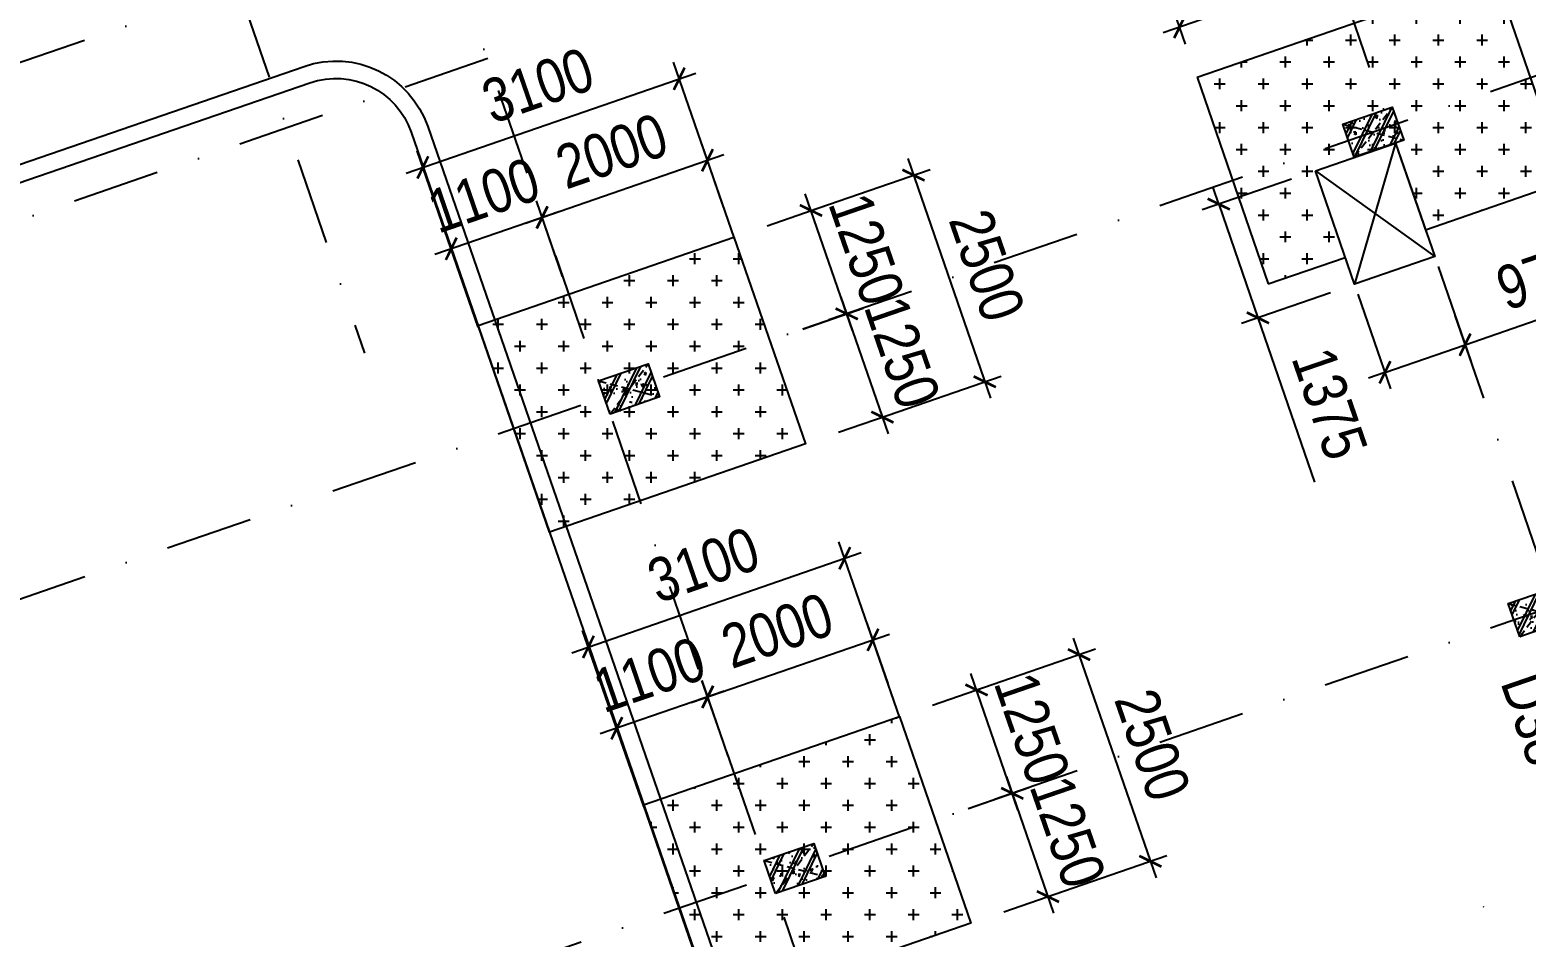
# Model space of a CAD drawing. Header units: millimetres. Extents: x -159515 to 1327256, y -225156 to 138737.
# Drawn here: x 851334 to 868440, y -14843 to -4469 of the extents above; entities that cross this region are included whole.
import ezdxf
from ezdxf.enums import TextEntityAlignment as Align

# ---------------------------------------------------------------- set-up
doc = ezdxf.new("R2010")
doc.units = ezdxf.units.MM
doc.header["$MEASUREMENT"] = 0
doc.linetypes.add('DASHDOT', pattern=[1, 0.5, -0.25, 0, -0.25])
doc.linetypes.add('DASHED', pattern=[4.5, 3, -1.5])
for name, color, linetype in [('ccu11-Khuat', 9, 'DASHED'), ('ccu11-Manh', 8, 'Continuous'), ('ccu11-Thay', 7, 'Continuous'), ('ccu12-Text', 31, 'Continuous'), ('KC2-DIM', 251, 'Continuous'), ('KC2-HATCH', 252, 'Continuous'), ('KT-Luoi truc South Tower', 8, 'DASHDOT'), ('ST_MBDV Cot vach 220805$0$AUDIT_I_220805193045-5', 6, 'Continuous')]:
    doc.layers.add(name, color=color, linetype=linetype)
doc.layers.add('ccu12-Tencaukien', color=9, linetype='Continuous', lineweight=15)
doc.layers.add('KT-Kich thuoc', color=159, linetype='Continuous', lineweight=18)
doc.styles.add('Arial Narrow', font='ARIALN.TTF')
doc.dimstyles.new('ccu12-200', dxfattribs={"dimscale": 200, "dimtxt": 2.5, "dimasz": 1, "dimexe": 1, "dimexo": 2, "dimgap": 1, "dimtad": 1, "dimdec": 0, "dimrnd": 5, "dimdsep": 46, "dimtxsty": 'Arial Narrow', "dimblk": 'ARCHTICK', "dimcen": -1, "dimdle": 1, "dimclrd": 256, "dimclre": 256, "dimclrt": 3, "dimadec": 0, "dimazin": 2, "dimtfac": 0.1, "dimtdec": 0, "dimtmove": 0, "dimatfit": 1, "dimldrblk": 'ARCHTICK', "dimfxl": 1, "dimtvp": 0.833333, "dimtolj": 1, "dimtzin": 12, "dimarcsym": 0})
pattern_1 = [(0, (-876875.3, 22163.94), (250, 250), [125, -375]), (90, (-876812.8, 22101.44), (-250, 250), [125, -375])]

# ---------------------------------------------------------------- blocks, each defined once
blk = doc.blocks.new('Asix South Tower')
at = {"layer": 'KT-Luoi truc South Tower', "ltscale": 2000}
for p, q in [((-63417.9, 64041.1), (-47197, 17057.9)), ((-72397.8, 60940.8), (-54232.5, 8325.6)), ((-74690, 60149.4), (-64788, 31468.5)), ((-39629.6, 44836.7), (-71714.8, 33759.3)), ((-37736.8, 39354.3), (-105450.5, 15976.2)), ((-63379.6, 34838.6), (-106788.6, 19851.7)), ((-37735.1, 33218.9), (-103274.2, 10591.7))]:
    blk.add_line(p, q, dxfattribs=at)
blk = doc.blocks.new('*U192')
at = {"layer": 'ccu12-Tencaukien', "color": 8, "ltscale": 10000}
blk.add_line((360.7, -155.3), (354.4, -155.3), dxfattribs=at)
at = {"layer": 'ccu12-Text', "color": 2, "style": 'Arial Narrow', "width": 0.8}
blk.add_attdef('SH', text='', height=300, dxfattribs=at).set_placement((275.6, 5.9), align=Align.BOTTOM_RIGHT)
at = {"layer": 'ccu12-Text', "color": 31, "style": 'Arial Narrow', "width": 0.8}
for tag, p in [('(', (507.5, -75.4)), ('KT', (632.6, -75.4)), (')', (962.9, -75.4))]:
    blk.add_attdef(tag, text='', height=250, dxfattribs=at).set_placement(p, align=Align.BOTTOM_LEFT)
blk = doc.blocks.new('*U276')
at = {"layer": 'ccu12-Tencaukien', "color": 8, "ltscale": 10000}
blk.add_line((360.7, -155.3), (354.4, -155.3), dxfattribs=at)
at = {"layer": 'ccu12-Text', "color": 2, "style": 'Arial Narrow', "width": 0.8}
blk.add_attdef('SH', text='', height=300, dxfattribs=at).set_placement((275.6, 5.9), align=Align.BOTTOM_RIGHT)
at = {"layer": 'ccu12-Text', "color": 31, "style": 'Arial Narrow', "width": 0.8}
for tag, p in [('(', (507.5, -75.4)), ('KT', (632.6, -75.4)), (')', (962.9, -75.4))]:
    blk.add_attdef(tag, text='', height=250, dxfattribs=at).set_placement(p, align=Align.BOTTOM_LEFT)
blk = doc.blocks.new('*U327')
h = blk.add_hatch()
h.set_pattern_fill('VATLIEU04', color=250, scale=40, style=0, pattern_type=2)
h.set_pattern_definition([(50, (-550, 650), (286.904, -25.1), [30, -330]), (355, (-550, 650), (-55.5, 300.88), [24, -264]), (100.451, (-526.1, 647.9), (231.404, 275.776), [25.496, -280.457]), (46.184, (-550, 730), (426.9, -66.21), [45, -495]), (96.636, (-514.43, 724.5), (373.87, 389.65), [38.24, -420.69]), (351.184, (-550, 730), (373.86, 389.65), [36, -396]), (21, (-510, 710), (238.763, -161.048), [30, -330]), (326, (-510, 710), (97.326, 290.06), [24, -264]), (71.451, (-490.1, 696.58), (336.09, 129.01), [25.496, -280.457]), (37.5, (-550, 650), (4.864, 133.1575), [0, -260.8, 0, -268, 0, -265]), (7.5, (-550, 650), (105.228, 157.765), [0, -152.8, 0, -254.8, 0, -101]), (327.5, (-639.2, 650), (213.529, -9.022), [0, -100, 0, -312, 0, -414]), (317.5, (-679.2, 650), (233.274, 40.042), [0, -130, 0, -207.2, 0, -294]), (45, (-550, 650), (-120.208, 120.208), []), (45, (-550, 699), (-120.208, 120.208), [])])
h.paths.add_polyline_path([(-475, -475), (-75, -475), (-75, 125), (-475, 125)])
at = {"color": 6, "ltscale": 0.25}
blk.add_lwpolyline([(-475, -475), (-75, -475), (-75, 125), (-475, 125)], close=True, dxfattribs=at)
at = {"layer": 'Defpoints', "linetype": 'ByBlock', "ltscale": 30}
for p, q in [((-75, -475), (-475, 125)), ((-475, -475), (-75, 125))]:
    blk.add_line(p, q, dxfattribs=at)
blk = doc.blocks.new('*U329')
h = blk.add_hatch()
h.set_pattern_fill('VATLIEU04', color=250, scale=40, style=0, pattern_type=2)
h.set_pattern_definition([(50, (-550, 650), (286.904, -25.1), [30, -330]), (355, (-550, 650), (-55.5, 300.88), [24, -264]), (100.451, (-526.1, 647.9), (231.404, 275.776), [25.496, -280.457]), (46.184, (-550, 730), (426.9, -66.21), [45, -495]), (96.636, (-514.43, 724.5), (373.87, 389.65), [38.24, -420.69]), (351.184, (-550, 730), (373.86, 389.65), [36, -396]), (21, (-510, 710), (238.763, -161.048), [30, -330]), (326, (-510, 710), (97.326, 290.06), [24, -264]), (71.451, (-490.1, 696.58), (336.09, 129.01), [25.496, -280.457]), (37.5, (-550, 650), (4.864, 133.1575), [0, -260.8, 0, -268, 0, -265]), (7.5, (-550, 650), (105.228, 157.765), [0, -152.8, 0, -254.8, 0, -101]), (327.5, (-639.2, 650), (213.529, -9.022), [0, -100, 0, -312, 0, -414]), (317.5, (-679.2, 650), (233.274, 40.042), [0, -130, 0, -207.2, 0, -294]), (45, (-550, 650), (-120.208, 120.208), []), (45, (-550, 699), (-120.208, 120.208), [])])
h.paths.add_polyline_path([(-475, -475), (-75, -475), (-75, 125), (-475, 125)])
at = {"color": 6, "ltscale": 0.25}
blk.add_lwpolyline([(-475, -475), (-75, -475), (-75, 125), (-475, 125)], close=True, dxfattribs=at)
at = {"layer": 'Defpoints', "linetype": 'ByBlock', "ltscale": 30}
for p, q in [((-75, -475), (-475, 125)), ((-475, -475), (-75, 125))]:
    blk.add_line(p, q, dxfattribs=at)
blk = doc.blocks.new('*U326')
h = blk.add_hatch()
h.set_pattern_fill('VATLIEU04', color=250, scale=40, style=0, pattern_type=2)
h.set_pattern_definition([(50, (-550, 650), (286.904, -25.1), [30, -330]), (355, (-550, 650), (-55.5, 300.88), [24, -264]), (100.451, (-526.1, 647.9), (231.404, 275.776), [25.496, -280.457]), (46.184, (-550, 730), (426.9, -66.21), [45, -495]), (96.636, (-514.43, 724.5), (373.87, 389.65), [38.24, -420.69]), (351.184, (-550, 730), (373.86, 389.65), [36, -396]), (21, (-510, 710), (238.763, -161.048), [30, -330]), (326, (-510, 710), (97.326, 290.06), [24, -264]), (71.451, (-490.1, 696.58), (336.09, 129.01), [25.496, -280.457]), (37.5, (-550, 650), (4.864, 133.1575), [0, -260.8, 0, -268, 0, -265]), (7.5, (-550, 650), (105.228, 157.765), [0, -152.8, 0, -254.8, 0, -101]), (327.5, (-639.2, 650), (213.529, -9.022), [0, -100, 0, -312, 0, -414]), (317.5, (-679.2, 650), (233.274, 40.042), [0, -130, 0, -207.2, 0, -294]), (45, (-550, 650), (-120.208, 120.208), []), (45, (-550, 699), (-120.208, 120.208), [])])
h.paths.add_polyline_path([(-475, -475), (-75, -475), (-75, 125), (-475, 125)])
at = {"color": 6, "ltscale": 0.25}
blk.add_lwpolyline([(-475, -475), (-75, -475), (-75, 125), (-475, 125)], close=True, dxfattribs=at)
at = {"layer": 'Defpoints', "linetype": 'ByBlock', "ltscale": 30}
for p, q in [((-75, -475), (-475, 125)), ((-475, -475), (-75, 125))]:
    blk.add_line(p, q, dxfattribs=at)
blk = doc.blocks.new('MBCV-T38')
at = {"layer": 'ST_MBDV Cot vach 220805$0$AUDIT_I_220805193045-5', "linetype": 'ByBlock', "xscale": -0.9999999999999996, "rotation": 289.0471379532163}
for name, p in [('*U327', (-8671, 5121, 0)), ('*U329', (-17178, 2184, 0)), ('*U327', (-6778, -362, 0)), ('*U326', (-15285, -3299, 0))]:
    blk.add_blockref(name, p, dxfattribs=at)
blk = doc.blocks.new('mbkc-t38')
at = {"layer": 'KC2-HATCH'}
h = blk.add_hatch(dxfattribs=at)
h.set_pattern_fill('CROSS', color=256, scale=1000)
h.set_pattern_definition(pattern_1)
h.paths.add_polyline_path([(-8795, 18327), (-12198, 17153), (-11383, 14790), (-10503, 15093), (-10845, 16083), (-9928, 16399), (-9587, 15410), (-7980, 15964)])
h = blk.add_hatch(dxfattribs=at)
h.set_pattern_fill('CROSS', color=256, scale=1000)
h.set_pattern_definition(pattern_1)
edge = h.paths.add_edge_path()
edge.add_line((-19602, 11952), (-20417, 14316))
edge.add_line((-20417, 14316), (-17492, 15326))
edge.add_line((-17492, 15326), (-16676, 12962))
edge.add_line((-16676, 12962), (-19601, 11953))
h = blk.add_hatch(dxfattribs=at)
h.set_pattern_fill('CROSS', color=256, scale=1000)
h.set_pattern_definition(pattern_1)
edge = h.paths.add_edge_path()
edge.add_line((-17709, 6469), (-18525, 8833))
edge.add_line((-18525, 8833), (-15599, 9843))
edge.add_line((-15599, 9843), (-14783, 7480))
edge.add_line((-14783, 7480), (-17708, 6470))
for p, q in [((-12198, 17153, 0), (-8795, 18327, 0)), ((-8795, 18327, 0), (-7980, 15964, 0)), ((-12198, 17153, 0), (-11383, 14790, 0)), ((-9587, 15409, 0), (-7980, 15964, 0)), ((-11383, 14790, 0), (-10503, 15093, 0))]:
    blk.add_line(p, q)
at = {"elevation": 0}
for points in [[(-26286, 27544), (-26287, 27544), (-28875, 34908, 0.338337), (-32749, 36444), (-62185, 26289, 0.459457), (-64225, 21139), (-55456, 6813, 0.279689), (-50490, 5781), (-27772, 13619, 0.204279), (-27706, 13740), (-27482, 14770, -0.275412), (-26755, 15571), (-22342, 17089, -0.414195), (-21181, 16524), (-12852, -7567, 0.319754), (-8032, -11000), (37106, -11000, 0.36531), (42072, -6689, 0.102434), (42063, -5068), (39621, 6403, 0.132611), (38155, 9202, 0.066499), (37024, 10116, 0.137615), (34943, 10700), (9300, 10700)], [(-53502, 5908, 0.161195), (-50556, 5970), (-27901, 13786), (-27678, 14811, -0.274307), (-26816, 15761), (-22407, 17278, -0.414153), (-20992, 16589), (-12663, -7501, 0.319754), (-8032, -10800), (37104, -10800, 0.151467), (39864, -9900, 0.151467)]]:
    blk.add_lwpolyline(points, format="xyb", dxfattribs=at)
for points in [[(-19602, 11952), (-20417, 14316), (-17492, 15326), (-16676, 12962), (-19601, 11953)], [(-17709, 6469), (-18525, 8833), (-15599, 9843), (-14783, 7480), (-17708, 6470)]]:
    blk.add_lwpolyline(points, dxfattribs=at)
at = {"layer": 'ccu11-Manh'}
for p, q in [((-9928, 16399, 0), (-10397, 14786, 0)), ((-10845, 16083, 0), (-9480, 15102, 0))]:
    blk.add_line(p, q, dxfattribs=at)
at = {"layer": 'ccu11-Thay', "elevation": 0}
blk.add_lwpolyline([(-10845, 16083), (-9928, 16399), (-9480, 15102), (-10397, 14786), (-10845, 16083)], dxfattribs=at)
at = {"layer": 'ccu11-Khuat'}
blk.add_blockref('MBCV-T38', (-1437, 11722, 0), dxfattribs=at)
blk = doc.blocks.new('_ArchTick')
at = {"color": 0, "const_width": 0.15}
blk.add_lwpolyline([(-0.5, -0.5), (0.5, 0.5)], dxfattribs=at)
blk = doc.blocks.new('*D354')
at = {"layer": 'Defpoints', "color": 0, "transparency": 16777216}
for p in [(866135, -6045), (866583, -7345), (865374, -7762)]:
    blk.add_point(p, dxfattribs=at)
at = {"layer": 'KC2-DIM', "lineweight": -2, "transparency": 16777216}
for p, q in [((865757, -6175), (864737, -6527)), ((864926, -6461), (864861, -6272)), ((864926, -6461), (865374, -7762)), ((866204, -7475), (865185, -7827)), ((865374, -7762), (866022, -9642))]:
    blk.add_line(p, q, dxfattribs=at)
at = {"layer": 'KC2-DIM', "lineweight": -2, "transparency": 16777216, "xscale": 200, "yscale": 200, "zscale": 200}
for p, rotation in [((864926, -6461), 289.0063352187963), ((865374, -7762), 109.0063352187962)]:
    blk.add_blockref('_ArchTick', p, dxfattribs=dict(at, rotation=rotation))
at = {"layer": 'KC2-DIM', "color": 3, "transparency": 16777216, "insert": (866193, -8743), "char_height": 500, "attachment_point": 5, "rotation": 289.0063, "style": 'Arial Narrow'}
blk.add_mtext('\\A1;1375', dxfattribs=at)
blk = doc.blocks.new('*D355')
at = {"layer": 'Defpoints', "color": 0, "transparency": 16777216}
for p in [(867303, -6797), (866387, -7114), (867742, -8069)]:
    blk.add_point(p, dxfattribs=at)
at = {"layer": 'KC2-DIM', "lineweight": -2, "transparency": 16777216}
for p, q in [((867434, -7175), (867807, -8258)), ((866517, -7492), (866891, -8575)), ((867742, -8069), (869353, -7513)), ((866826, -8385), (867742, -8069)), ((866826, -8385), (866637, -8451))]:
    blk.add_line(p, q, dxfattribs=at)
at = {"layer": 'KC2-DIM', "lineweight": -2, "transparency": 16777216, "xscale": 200, "yscale": 200, "zscale": 200}
for p, rotation in [((867742, -8069), 199.0471379537626), ((866826, -8385), 19.04713795376257)]:
    blk.add_blockref('_ArchTick', p, dxfattribs=dict(at, rotation=rotation))
at = {"layer": 'KC2-DIM', "color": 3, "transparency": 16777216, "insert": (868588, -7295), "char_height": 500, "attachment_point": 5, "rotation": 19.0471, "style": 'Arial Narrow'}
blk.add_mtext('\\A1;970', dxfattribs=at)
blk = doc.blocks.new('*D540')
at = {"layer": 'Defpoints', "color": 0, "transparency": 16777216}
for p in [(856151, -6972), (857553, -7668), (856514, -8026)]:
    blk.add_point(p, dxfattribs=at)
at = {"layer": 'KC2-DIM', "lineweight": -2, "transparency": 16777216}
for p, q in [((857423, -7290), (857126, -6425)), ((857380, -6549), (855962, -7037)), ((856384, -7647), (856086, -6783))]:
    blk.add_line(p, q, dxfattribs=at)
at = {"layer": 'KC2-DIM', "lineweight": -2, "transparency": 16777216, "xscale": 200, "yscale": 200, "zscale": 200}
for p, rotation in [((857191, -6614), 18.98735110734361), ((856151, -6972), 198.9873511073436)]:
    blk.add_blockref('_ArchTick', p, dxfattribs=dict(at, rotation=rotation))
at = {"layer": 'KC2-DIM', "color": 3, "transparency": 16777216, "insert": (856523, -6362), "char_height": 500, "attachment_point": 5, "rotation": 18.9874, "style": 'Arial Narrow'}
blk.add_mtext('\\A1;1100', dxfattribs=at)
blk = doc.blocks.new('*D541')
at = {"layer": 'Defpoints', "color": 0, "transparency": 16777216}
for p in [(859080, -5960), (859383, -6838, 0), (857492, -7491, 0)]:
    blk.add_point(p, dxfattribs=at)
at = {"layer": 'KC2-DIM', "lineweight": -2, "transparency": 16777216}
for p, q in [((859253, -6460), (859015, -5771)), ((857000, -6678), (859269, -5895)), ((857362, -7113), (857124, -6424))]:
    blk.add_line(p, q, dxfattribs=at)
at = {"layer": 'KC2-DIM', "lineweight": -2, "transparency": 16777216, "xscale": 200, "yscale": 200, "zscale": 200}
for p, rotation in [((859080, -5960), 19.04713795321901), ((857189, -6613), 199.047137953219)]:
    blk.add_blockref('_ArchTick', p, dxfattribs=dict(at, rotation=rotation))
at = {"layer": 'KC2-DIM', "color": 3, "transparency": 16777216, "insert": (857986, -5856), "char_height": 500, "attachment_point": 5, "rotation": 19.0471, "style": 'Arial Narrow'}
blk.add_mtext('\\A1;2000', dxfattribs=at)
blk = doc.blocks.new('*D542')
at = {"layer": 'Defpoints', "color": 0, "transparency": 16777216}
for p in [(858757, -5028), (859519, -7232, 0), (856588, -8246)]:
    blk.add_point(p, dxfattribs=at)
at = {"layer": 'KC2-DIM', "lineweight": -2, "transparency": 16777216}
for p, q in [((859389, -6854), (858691, -4839)), ((855637, -6108), (858946, -4963)), ((856458, -7868), (855760, -5853))]:
    blk.add_line(p, q, dxfattribs=at)
at = {"layer": 'KC2-DIM', "lineweight": -2, "transparency": 16777216, "xscale": 200, "yscale": 200, "zscale": 200}
for p, rotation in [((858757, -5028), 19.08885766395437), ((855826, -6042), 199.0888576639544)]:
    blk.add_blockref('_ArchTick', p, dxfattribs=dict(at, rotation=rotation))
at = {"layer": 'KC2-DIM', "color": 3, "transparency": 16777216, "insert": (857142, -5105), "char_height": 500, "attachment_point": 5, "rotation": 19.0889, "style": 'Arial Narrow'}
blk.add_mtext('\\A1;3100', dxfattribs=at)
blk = doc.blocks.new('*D543')
at = {"layer": 'Defpoints', "color": 0, "transparency": 16777216}
for p in [(860264, -6534), (859383, -6838, 0), (859791, -8020, 0)]:
    blk.add_point(p, dxfattribs=at)
at = {"layer": 'KC2-DIM', "lineweight": -2, "transparency": 16777216}
for p, q in [((859761, -6708), (860453, -6469)), ((860737, -7905), (860199, -6345)), ((860169, -7889), (860861, -7651))]:
    blk.add_line(p, q, dxfattribs=at)
at = {"layer": 'KC2-DIM', "lineweight": -2, "transparency": 16777216, "xscale": 200, "yscale": 200, "zscale": 200}
for p, rotation in [((860264, -6534), 109.0471379532193), ((860672, -7716), 289.0471379532193)]:
    blk.add_blockref('_ArchTick', p, dxfattribs=dict(at, rotation=rotation))
at = {"layer": 'KC2-DIM', "color": 3, "transparency": 16777216, "insert": (860898, -6977), "char_height": 500, "attachment_point": 5, "rotation": 289.0471, "style": 'Arial Narrow'}
blk.add_mtext('\\A1;1250', dxfattribs=at)
blk = doc.blocks.new('*D544')
at = {"layer": 'Defpoints', "color": 0, "transparency": 16777216}
for p in [(859791, -8020, 0), (861080, -8897), (860199, -9201, 0)]:
    blk.add_point(p, dxfattribs=at)
at = {"layer": 'KC2-DIM', "lineweight": -2, "transparency": 16777216}
for p, q in [((860170, -7890), (860861, -7651)), ((860607, -7527), (861145, -9087)), ((860577, -9071), (861269, -8832))]:
    blk.add_line(p, q, dxfattribs=at)
at = {"layer": 'KC2-DIM', "lineweight": -2, "transparency": 16777216, "xscale": 200, "yscale": 200, "zscale": 200}
for p, rotation in [((860672, -7716), 109.0471379532176), ((861080, -8897), 289.0471379532175)]:
    blk.add_blockref('_ArchTick', p, dxfattribs=dict(at, rotation=rotation))
at = {"layer": 'KC2-DIM', "color": 3, "transparency": 16777216, "insert": (861306, -8158), "char_height": 500, "attachment_point": 5, "rotation": 289.0471, "style": 'Arial Narrow'}
blk.add_mtext('\\A1;1250', dxfattribs=at)
blk = doc.blocks.new('*D545')
at = {"layer": 'Defpoints', "color": 0, "transparency": 16777216}
for p in [(859854, -6676), (862251, -8493), (860670, -9039)]:
    blk.add_point(p, dxfattribs=at)
at = {"layer": 'KC2-DIM', "lineweight": -2, "transparency": 16777216}
for p, q in [((861370, -5941), (862317, -8682)), ((860232, -6545), (861625, -6065)), ((861048, -8908), (862440, -8428))]:
    blk.add_line(p, q, dxfattribs=at)
at = {"layer": 'KC2-DIM', "lineweight": -2, "transparency": 16777216, "xscale": 200, "yscale": 200, "zscale": 200}
for p, rotation in [((861436, -6130), 109.0471379532164), ((862251, -8493), 289.0471379532164)]:
    blk.add_blockref('_ArchTick', p, dxfattribs=dict(at, rotation=rotation))
at = {"layer": 'KC2-DIM', "color": 3, "transparency": 16777216, "insert": (862274, -7163), "char_height": 500, "attachment_point": 5, "rotation": 289.0471, "style": 'Arial Narrow'}
blk.add_mtext('\\A1;2500', dxfattribs=at)
blk = doc.blocks.new('*D547')
at = {"layer": 'Defpoints', "color": 0, "transparency": 16777216}
for p in [(858044, -12455), (859446, -13151), (858407, -13508)]:
    blk.add_point(p, dxfattribs=at)
at = {"layer": 'KC2-DIM', "lineweight": -2, "transparency": 16777216}
for p, q in [((859316, -12773), (859019, -11908)), ((859273, -12032), (857855, -12520)), ((858277, -13130), (857979, -12266))]:
    blk.add_line(p, q, dxfattribs=at)
at = {"layer": 'KC2-DIM', "lineweight": -2, "transparency": 16777216, "xscale": 200, "yscale": 200, "zscale": 200}
for p, rotation in [((859084, -12097), 18.98735110734361), ((858044, -12455), 198.9873511073436)]:
    blk.add_blockref('_ArchTick', p, dxfattribs=dict(at, rotation=rotation))
at = {"layer": 'KC2-DIM', "color": 3, "transparency": 16777216, "insert": (858416, -11845), "char_height": 500, "attachment_point": 5, "rotation": 18.9874, "style": 'Arial Narrow'}
blk.add_mtext('\\A1;1100', dxfattribs=at)
blk = doc.blocks.new('*D548')
at = {"layer": 'Defpoints', "color": 0, "transparency": 16777216}
for p in [(860973, -11443), (861276, -12321, 0), (859385, -12974, 0)]:
    blk.add_point(p, dxfattribs=at)
at = {"layer": 'KC2-DIM', "lineweight": -2, "transparency": 16777216}
for p, q in [((861146, -11943), (860908, -11254)), ((858893, -12161), (861162, -11378)), ((859255, -12596), (859017, -11907))]:
    blk.add_line(p, q, dxfattribs=at)
at = {"layer": 'KC2-DIM', "lineweight": -2, "transparency": 16777216, "xscale": 200, "yscale": 200, "zscale": 200}
for p, rotation in [((860973, -11443), 19.047137953219), ((859082, -12096), 199.047137953219)]:
    blk.add_blockref('_ArchTick', p, dxfattribs=dict(at, rotation=rotation))
at = {"layer": 'KC2-DIM', "color": 3, "transparency": 16777216, "insert": (859879, -11339), "char_height": 500, "attachment_point": 5, "rotation": 19.0471, "style": 'Arial Narrow'}
blk.add_mtext('\\A1;2000', dxfattribs=at)
blk = doc.blocks.new('*D549')
at = {"layer": 'Defpoints', "color": 0, "transparency": 16777216}
for p in [(860650, -10511), (861412, -12715, 0), (858481, -13729)]:
    blk.add_point(p, dxfattribs=at)
at = {"layer": 'KC2-DIM', "lineweight": -2, "transparency": 16777216}
for p, q in [((861281, -12337), (860584, -10322)), ((857530, -11591), (860839, -10446)), ((858351, -13351), (857653, -11336))]:
    blk.add_line(p, q, dxfattribs=at)
at = {"layer": 'KC2-DIM', "lineweight": -2, "transparency": 16777216, "xscale": 200, "yscale": 200, "zscale": 200}
for p, rotation in [((860650, -10511), 19.08885766395436), ((857719, -11525), 199.0888576639544)]:
    blk.add_blockref('_ArchTick', p, dxfattribs=dict(at, rotation=rotation))
at = {"layer": 'KC2-DIM', "color": 3, "transparency": 16777216, "insert": (859035, -10588), "char_height": 500, "attachment_point": 5, "rotation": 19.0889, "style": 'Arial Narrow'}
blk.add_mtext('\\A1;3100', dxfattribs=at)
blk = doc.blocks.new('*D550')
at = {"layer": 'Defpoints', "color": 0, "transparency": 16777216}
for p in [(862157, -12017), (861276, -12321, 0), (861684, -13503, 0)]:
    blk.add_point(p, dxfattribs=at)
at = {"layer": 'KC2-DIM', "lineweight": -2, "transparency": 16777216}
for p, q in [((861654, -12191), (862346, -11952)), ((862630, -13388), (862092, -11828)), ((862062, -13372), (862754, -13134))]:
    blk.add_line(p, q, dxfattribs=at)
at = {"layer": 'KC2-DIM', "lineweight": -2, "transparency": 16777216, "xscale": 200, "yscale": 200, "zscale": 200}
for p, rotation in [((862157, -12017), 109.0471379532193), ((862565, -13199), 289.0471379532193)]:
    blk.add_blockref('_ArchTick', p, dxfattribs=dict(at, rotation=rotation))
at = {"layer": 'KC2-DIM', "color": 3, "transparency": 16777216, "insert": (862791, -12459), "char_height": 500, "attachment_point": 5, "rotation": 289.0471, "style": 'Arial Narrow'}
blk.add_mtext('\\A1;1250', dxfattribs=at)
blk = doc.blocks.new('*D551')
at = {"layer": 'Defpoints', "color": 0, "transparency": 16777216}
for p in [(861684, -13503, 0), (862973, -14380), (862092, -14684, 0)]:
    blk.add_point(p, dxfattribs=at)
at = {"layer": 'KC2-DIM', "lineweight": -2, "transparency": 16777216}
for p, q in [((862063, -13373), (862754, -13134)), ((862500, -13010), (863038, -14569)), ((862470, -14554), (863162, -14315))]:
    blk.add_line(p, q, dxfattribs=at)
at = {"layer": 'KC2-DIM', "lineweight": -2, "transparency": 16777216, "xscale": 200, "yscale": 200, "zscale": 200}
for p, rotation in [((862565, -13199), 109.0471379532176), ((862973, -14380), 289.0471379532175)]:
    blk.add_blockref('_ArchTick', p, dxfattribs=dict(at, rotation=rotation))
at = {"layer": 'KC2-DIM', "color": 3, "transparency": 16777216, "insert": (863199, -13641), "char_height": 500, "attachment_point": 5, "rotation": 289.0471, "style": 'Arial Narrow'}
blk.add_mtext('\\A1;1250', dxfattribs=at)
blk = doc.blocks.new('*D546')
at = {"layer": 'Defpoints', "color": 0, "transparency": 16777216}
for p in [(861747, -12159), (864144, -13976), (862563, -14522)]:
    blk.add_point(p, dxfattribs=at)
at = {"layer": 'KC2-DIM', "lineweight": -2, "transparency": 16777216}
for p, q in [((863263, -11424), (864210, -14165)), ((862125, -12028), (863518, -11547)), ((862941, -14391), (864333, -13911))]:
    blk.add_line(p, q, dxfattribs=at)
at = {"layer": 'KC2-DIM', "lineweight": -2, "transparency": 16777216, "xscale": 200, "yscale": 200, "zscale": 200}
for p, rotation in [((863329, -11613), 109.0471379532164), ((864144, -13976), 289.0471379532164)]:
    blk.add_blockref('_ArchTick', p, dxfattribs=dict(at, rotation=rotation))
at = {"layer": 'KC2-DIM', "color": 3, "transparency": 16777216, "insert": (864167, -12646), "char_height": 500, "attachment_point": 5, "rotation": 289.0471, "style": 'Arial Narrow'}
blk.add_mtext('\\A1;2500', dxfattribs=at)
blk = doc.blocks.new('*D593')
at = {"layer": 'Defpoints', "color": 0, "transparency": 16777216}
for p in [(864478, -4436), (866473, -4391, 0), (864677, -5011, 0)]:
    blk.add_point(p, dxfattribs=at)
at = {"layer": 'KC2-DIM', "lineweight": -2, "transparency": 16777216}
for p, q in [((866463, -3751), (864289, -4501)), ((866342, -4013), (866209, -3627)), ((864546, -4633), (864413, -4247))]:
    blk.add_line(p, q, dxfattribs=at)
at = {"layer": 'KC2-DIM', "lineweight": -2, "transparency": 16777216, "xscale": 200, "yscale": 200, "zscale": 200}
for p, rotation in [((866274, -3816), 19.04713795322229), ((864478, -4436), 199.0471379532222)]:
    blk.add_blockref('_ArchTick', p, dxfattribs=dict(at, rotation=rotation))
at = {"layer": 'KC2-DIM', "color": 3, "transparency": 16777216, "insert": (865227, -3696), "char_height": 500, "attachment_point": 5, "rotation": 19.0471, "style": 'Arial Narrow'}
blk.add_mtext('\\A1;1900', dxfattribs=at)
blk = doc.blocks.new('*D594')
at = {"layer": 'Defpoints', "color": 0, "transparency": 16777216}
for p in [(869188, -3454), (868080, -3836, 0), (868488, -5018, 0)]:
    blk.add_point(p, dxfattribs=at)
at = {"layer": 'KC2-DIM', "lineweight": -2, "transparency": 16777216}
for p, q in [((868458, -3706), (869377, -3388)), ((869662, -4824), (869123, -3265)), ((868866, -4887), (869785, -4570))]:
    blk.add_line(p, q, dxfattribs=at)
at = {"layer": 'KC2-DIM', "lineweight": -2, "transparency": 16777216, "xscale": 200, "yscale": 200, "zscale": 200}
for p, rotation in [((869188, -3454), 109.0471379532037), ((869596, -4635), 289.0471379532037)]:
    blk.add_blockref('_ArchTick', p, dxfattribs=dict(at, rotation=rotation))
at = {"layer": 'KC2-DIM', "color": 3, "transparency": 16777216, "insert": (869823, -3896), "char_height": 500, "attachment_point": 5, "rotation": 289.0471, "style": 'Arial Narrow'}
blk.add_mtext('\\A1;1250', dxfattribs=at)

msp = doc.modelspace()

# ---------------------------------------------------------------- block references
msp.add_blockref('mbkc-t38', (876875.3, -22163.9, 0))
at = {"layer": 'ccu12-Tencaukien', "extrusion": (7.34415e-07, -7.83226e-07, 1)}
ref = msp.add_blockref('*U192', (850547.1, -4930, 0.6), dxfattribs=dict(at, xscale=1.815893337873055, yscale=1.815893337873055, zscale=1.815893337873055, rotation=358.5718110349675))
ref.add_attrib('KT', '(350x450)', dxfattribs={"color": 31, "extrusion": (7.34415e-07, -7.83226e-07, 1), "height": 500, "rotation": 19.03488, "style": 'Arial Narrow'}).set_placement((850520.5, -4773.7, 0.6), align=Align.BOTTOM_LEFT)
ref.add_attrib('SH', 'D38-09', dxfattribs={"color": 2, "extrusion": (7.34415e-07, -7.83226e-07, 1), "height": 500, "rotation": 19.03488, "style": 'Arial Narrow'}).set_placement((850276.6, -4848.4, 0.6), align=Align.BOTTOM_RIGHT)
at = {"layer": 'ccu12-Tencaukien', "extrusion": (-9.80437e-07, -4.37666e-07, 1)}
ref = msp.add_blockref('*U276', (868447.8, -13984.6, -2), dxfattribs=dict(at, xscale=1.815893337873054, yscale=1.815893337873054, zscale=1.815893337873054, rotation=249.4698337379082))
ref.add_attrib('KT', '(25x45)', dxfattribs={"color": 31, "extrusion": (-9.80437e-07, -4.37666e-07, 1), "height": 500, "rotation": 289.02101, "style": 'Arial Narrow'}).set_placement((868704.8, -14010.8, -0.8), align=Align.BOTTOM_LEFT)
ref.add_attrib('SH', 'D38-17', dxfattribs={"color": 2, "extrusion": (-9.80437e-07, -4.37666e-07, 1), "height": 500, "rotation": 289.02101, "style": 'Arial Narrow'}).set_placement((868613.4, -13755.8, -0.8), align=Align.BOTTOM_RIGHT)
at = {"layer": 'KT-Kich thuoc'}
msp.add_blockref('Asix South Tower', (919947.9, -39634.4), dxfattribs=at)

# ---------------------------------------------------------------- dimensions: what is measured, and where the dimension line sits
at = {"layer": 'KC2-DIM'}
for base, p1, p2, angle, picture, middle in [((869188.4, -3453.7), (868487.8, -5018, 0), (868079.8, -3836.4, 0), 109.04714, '*D594', (869392.4, -4044.5)), ((856151.5, -6971.7), (857553.5, -7667.9), (856514.1, -8025.6), 198.98735, '*D540', (856671.2, -6792.9)), ((860263.9, -6534.4), (859791.3, -8019.9, 0), (859383.4, -6838.4, 0), 109.04714, '*D543', (860467.9, -7125.1)), ((861079.8, -8897.5), (859791.5, -8020.4, 0), (860199.2, -9201.5, 0), 289.04714, '*D544', (860875.9, -8307)), ((858044.4, -12454.6, 0), (859446.5, -13150.8, 0), (858407.1, -13508.5, 0), 198.98735, '*D547', (858564.1, -12275.8, 0)), ((862156.9, -12017.3, 0), (861684.3, -13502.8, 0), (861276.3, -12321.3, 0), 109.04714, '*D550', (862360.8, -12608.1, 0)), ((862972.7377, -14380.4037, 0), (861684.4475, -13503.3484, 0.0001), (862092.2054, -14684.4059, 0.0001), 289.04714, '*D551', (862768.8588, -13789.875, 0))]:
    dim = msp.add_linear_dim(base=base, p1=p1, p2=p2, angle=angle, dimstyle='ccu12-200', dxfattribs=at)
    dim.commit()
    dim.dimension.update_dxf_attribs({"geometry": picture, "text_midpoint": middle, "dimtype": 161})
for p1, p2, distance, picture, middle in [((866472.5, -4391.4, 0), (864676.9, -5011.3, 0), -608.7, '*D593', (865227.5, -3695.6)), ((856588.5, -8246.4), (859519.3, -7232.1, 0), 2332.3, '*D542', (857142.3, -5105)), ((857492.5, -7491.2, 0), (859383.4, -6838.4, 0), 929, '*D541', (857986.2, -5856.3)), ((859854.4, -6675.8), (860670.2, -9038.9), 1672.8, '*D545', (862273.9, -7162.8)), ((866134.8, -6045.1), (866582.6, -7345.2), -1278.6, '*D354', (866193.2, -8742.7)), ((866386.7, -7113.8), (867303.2, -6797.4), -1345.3, '*D355', (868588.3, -7295.3)), ((858481.4, -13729.3, 0), (861412.3, -12715.1, 0), 2332.3, '*D549', (859035.2, -10587.9, 0)), ((859385.4, -12974.1, 0), (861276.3, -12321.3, 0), 929, '*D548', (859879.1, -11339.2, 0)), ((861747.3, -12158.7, 0), (862563.2, -14521.8, 0), 1672.8, '*D546', (864166.8, -12645.7, 0))]:
    dim = msp.add_aligned_dim(p1=p1, p2=p2, distance=distance, dimstyle='ccu12-200', dxfattribs=at)
    dim.commit()
    dim.dimension.update_dxf_attribs({"geometry": picture, "text_midpoint": middle})

doc.saveas('drawing.dxf')
